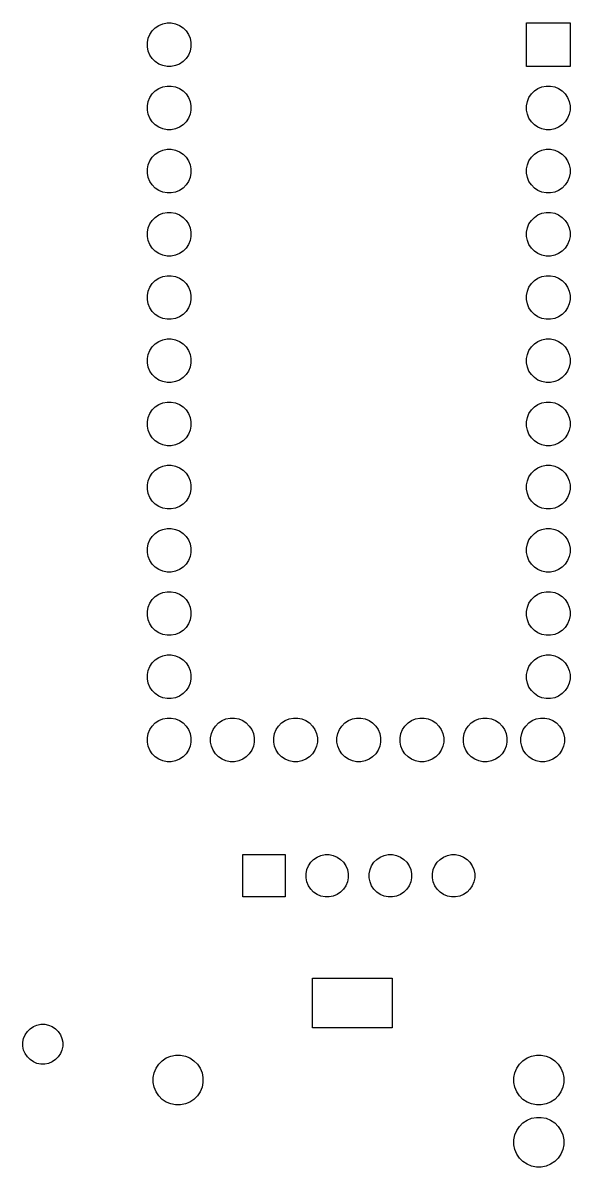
# Model space of a CAD drawing. Extents: x 51 to 351, y -118 to -25.
# Drawn here: x 329.4 to 351.4, y -74.32 to -28.33 of the extents above; entities that cross this region are included whole.
import ezdxf

# ---------------------------------------------------------------- set-up
doc = ezdxf.new("R2010")
doc.units = 0
doc.layers.add('BLACK', color=7, linetype='CONTINUOUS')

msp = doc.modelspace()

# ---------------------------------------------------------------- linework, layer by layer
at = {"layer": 'BLACK', "linetype": 'CONTINUOUS'}
for p, q in [((334.721, -28.5293), (334.865, -28.4334)), ((334.865, -28.4334), (335.024, -28.3674)), ((335.024, -28.3674), (335.194, -28.3337)), ((335.194, -28.3337), (335.366, -28.3337)), ((335.366, -28.3337), (335.536, -28.3674)), ((335.536, -28.3674), (335.695, -28.4334)), ((335.695, -28.4334), (335.839, -28.5293)), ((349.644, -30.0863), (349.644, -28.3337)), ((349.644, -28.3337), (351.396, -28.3337)), ((351.396, -28.3337), (351.396, -30.0863)), ((334.404, -29.1237), (334.437, -28.9544)), ((334.437, -28.9544), (334.503, -28.7949)), ((334.503, -28.7949), (334.599, -28.6514)), ((334.599, -28.6514), (334.721, -28.5293)), ((335.839, -28.5293), (335.961, -28.6514)), ((335.961, -28.6514), (336.057, -28.7949)), ((336.057, -28.7949), (336.123, -28.9544)), ((336.123, -28.9544), (336.156, -29.1237)), ((334.404, -29.2963), (334.404, -29.1237)), ((334.437, -29.4656), (334.404, -29.2963)), ((336.156, -29.2963), (336.123, -29.4656)), ((336.156, -29.1237), (336.156, -29.2963)), ((334.503, -29.6251), (334.437, -29.4656)), ((334.599, -29.7686), (334.503, -29.6251)), ((334.721, -29.8907), (334.599, -29.7686)), ((335.961, -29.7686), (335.839, -29.8907)), ((336.057, -29.6251), (335.961, -29.7686)), ((336.123, -29.4656), (336.057, -29.6251)), ((334.865, -29.9866), (334.721, -29.8907)), ((335.024, -30.0526), (334.865, -29.9866)), ((335.194, -30.0863), (335.024, -30.0526)), ((335.366, -30.0863), (335.194, -30.0863)), ((335.536, -30.0526), (335.366, -30.0863)), ((335.695, -29.9866), (335.536, -30.0526)), ((335.839, -29.8907), (335.695, -29.9866)), ((351.396, -30.0863), (349.644, -30.0863)), ((334.503, -31.3349), (334.599, -31.1914)), ((334.599, -31.1914), (334.721, -31.0693)), ((334.721, -31.0693), (334.865, -30.9734)), ((334.865, -30.9734), (335.024, -30.9074)), ((335.024, -30.9074), (335.194, -30.8737)), ((335.194, -30.8737), (335.366, -30.8737)), ((335.366, -30.8737), (335.536, -30.9074)), ((335.536, -30.9074), (335.695, -30.9734)), ((335.695, -30.9734), (335.839, -31.0693)), ((335.839, -31.0693), (335.961, -31.1914)), ((335.961, -31.1914), (336.057, -31.3349)), ((349.743, -31.3349), (349.839, -31.1914)), ((349.839, -31.1914), (349.961, -31.0693)), ((349.961, -31.0693), (350.105, -30.9734)), ((350.105, -30.9734), (350.264, -30.9074)), ((350.264, -30.9074), (350.434, -30.8737)), ((350.434, -30.8737), (350.606, -30.8737)), ((350.606, -30.8737), (350.776, -30.9074)), ((350.776, -30.9074), (350.935, -30.9734)), ((350.935, -30.9734), (351.079, -31.0693)), ((351.079, -31.0693), (351.201, -31.1914)), ((351.201, -31.1914), (351.297, -31.3349)), ((334.404, -31.6637), (334.437, -31.4944)), ((334.404, -31.8363), (334.404, -31.6637)), ((334.437, -31.4944), (334.503, -31.3349)), ((336.057, -31.3349), (336.123, -31.4944)), ((336.123, -31.4944), (336.156, -31.6637)), ((336.156, -31.6637), (336.156, -31.8363)), ((349.644, -31.6637), (349.677, -31.4944)), ((349.644, -31.8363), (349.644, -31.6637)), ((349.677, -31.4944), (349.743, -31.3349)), ((351.297, -31.3349), (351.363, -31.4944)), ((351.363, -31.4944), (351.396, -31.6637)), ((351.396, -31.6637), (351.396, -31.8363)), ((334.437, -32.0056), (334.404, -31.8363)), ((334.503, -32.1651), (334.437, -32.0056)), ((334.599, -32.3086), (334.503, -32.1651)), ((336.057, -32.1651), (335.961, -32.3086)), ((336.123, -32.0056), (336.057, -32.1651)), ((336.156, -31.8363), (336.123, -32.0056)), ((349.677, -32.0056), (349.644, -31.8363)), ((349.743, -32.1651), (349.677, -32.0056)), ((349.839, -32.3086), (349.743, -32.1651)), ((351.297, -32.1651), (351.201, -32.3086)), ((351.363, -32.0056), (351.297, -32.1651)), ((351.396, -31.8363), (351.363, -32.0056)), ((334.721, -32.4307), (334.599, -32.3086)), ((334.865, -32.5266), (334.721, -32.4307)), ((335.024, -32.5926), (334.865, -32.5266)), ((335.194, -32.6263), (335.024, -32.5926)), ((335.366, -32.6263), (335.194, -32.6263)), ((335.536, -32.5926), (335.366, -32.6263)), ((335.695, -32.5266), (335.536, -32.5926)), ((335.839, -32.4307), (335.695, -32.5266)), ((335.961, -32.3086), (335.839, -32.4307)), ((349.961, -32.4307), (349.839, -32.3086)), ((350.105, -32.5266), (349.961, -32.4307)), ((350.264, -32.5926), (350.105, -32.5266)), ((350.434, -32.6263), (350.264, -32.5926)), ((350.606, -32.6263), (350.434, -32.6263)), ((350.776, -32.5926), (350.606, -32.6263)), ((350.935, -32.5266), (350.776, -32.5926)), ((351.079, -32.4307), (350.935, -32.5266)), ((351.201, -32.3086), (351.079, -32.4307)), ((334.721, -33.6093), (334.865, -33.5134)), ((334.865, -33.5134), (335.024, -33.4474)), ((335.024, -33.4474), (335.194, -33.4137)), ((335.194, -33.4137), (335.366, -33.4137)), ((335.366, -33.4137), (335.536, -33.4474)), ((335.536, -33.4474), (335.695, -33.5134)), ((335.695, -33.5134), (335.839, -33.6093)), ((349.961, -33.6093), (350.105, -33.5134)), ((350.105, -33.5134), (350.264, -33.4474)), ((350.264, -33.4474), (350.434, -33.4137)), ((350.434, -33.4137), (350.606, -33.4137)), ((350.606, -33.4137), (350.776, -33.4474)), ((350.776, -33.4474), (350.935, -33.5134)), ((350.935, -33.5134), (351.079, -33.6093)), ((334.437, -34.0344), (334.503, -33.8749)), ((334.503, -33.8749), (334.599, -33.7314)), ((334.599, -33.7314), (334.721, -33.6093)), ((335.839, -33.6093), (335.961, -33.7314)), ((335.961, -33.7314), (336.057, -33.8749)), ((336.057, -33.8749), (336.123, -34.0344)), ((349.677, -34.0344), (349.743, -33.8749)), ((349.743, -33.8749), (349.839, -33.7314)), ((349.839, -33.7314), (349.961, -33.6093)), ((351.079, -33.6093), (351.201, -33.7314)), ((351.201, -33.7314), (351.297, -33.8749)), ((351.297, -33.8749), (351.363, -34.0344)), ((334.404, -34.2037), (334.437, -34.0344)), ((334.404, -34.3763), (334.404, -34.2037)), ((334.437, -34.5456), (334.404, -34.3763)), ((336.123, -34.0344), (336.156, -34.2037)), ((336.156, -34.3763), (336.123, -34.5456)), ((336.156, -34.2037), (336.156, -34.3763)), ((349.644, -34.2037), (349.677, -34.0344)), ((349.644, -34.3763), (349.644, -34.2037)), ((349.677, -34.5456), (349.644, -34.3763)), ((351.363, -34.0344), (351.396, -34.2037)), ((351.396, -34.3763), (351.363, -34.5456)), ((351.396, -34.2037), (351.396, -34.3763)), ((334.503, -34.7051), (334.437, -34.5456)), ((334.599, -34.8486), (334.503, -34.7051)), ((334.721, -34.9707), (334.599, -34.8486)), ((335.961, -34.8486), (335.839, -34.9707)), ((336.057, -34.7051), (335.961, -34.8486)), ((336.123, -34.5456), (336.057, -34.7051)), ((349.743, -34.7051), (349.677, -34.5456)), ((349.839, -34.8486), (349.743, -34.7051)), ((349.961, -34.9707), (349.839, -34.8486)), ((351.201, -34.8486), (351.079, -34.9707)), ((351.297, -34.7051), (351.201, -34.8486)), ((351.363, -34.5456), (351.297, -34.7051)), ((334.865, -35.0666), (334.721, -34.9707)), ((335.024, -35.1326), (334.865, -35.0666)), ((335.194, -35.1663), (335.024, -35.1326)), ((335.366, -35.1663), (335.194, -35.1663)), ((335.536, -35.1326), (335.366, -35.1663)), ((335.695, -35.0666), (335.536, -35.1326)), ((335.839, -34.9707), (335.695, -35.0666)), ((350.105, -35.0666), (349.961, -34.9707)), ((350.264, -35.1326), (350.105, -35.0666)), ((350.434, -35.1663), (350.264, -35.1326)), ((350.606, -35.1663), (350.434, -35.1663)), ((350.776, -35.1326), (350.606, -35.1663)), ((350.935, -35.0666), (350.776, -35.1326)), ((351.079, -34.9707), (350.935, -35.0666)), ((334.503, -36.4149), (334.599, -36.2714)), ((334.599, -36.2714), (334.721, -36.1493)), ((334.721, -36.1493), (334.865, -36.0534)), ((334.865, -36.0534), (335.024, -35.9874)), ((335.024, -35.9874), (335.194, -35.9537)), ((335.194, -35.9537), (335.366, -35.9537)), ((335.366, -35.9537), (335.536, -35.9874)), ((335.536, -35.9874), (335.695, -36.0534)), ((335.695, -36.0534), (335.839, -36.1493)), ((335.839, -36.1493), (335.961, -36.2714)), ((335.961, -36.2714), (336.057, -36.4149)), ((349.743, -36.4149), (349.839, -36.2714)), ((349.839, -36.2714), (349.961, -36.1493)), ((349.961, -36.1493), (350.105, -36.0534)), ((350.105, -36.0534), (350.264, -35.9874)), ((350.264, -35.9874), (350.434, -35.9537)), ((350.434, -35.9537), (350.606, -35.9537)), ((350.606, -35.9537), (350.776, -35.9874)), ((350.776, -35.9874), (350.935, -36.0534)), ((350.935, -36.0534), (351.079, -36.1493)), ((351.079, -36.1493), (351.201, -36.2714)), ((351.201, -36.2714), (351.297, -36.4149)), ((334.404, -36.7437), (334.437, -36.5744)), ((334.404, -36.9163), (334.404, -36.7437)), ((334.437, -36.5744), (334.503, -36.4149)), ((336.057, -36.4149), (336.123, -36.5744)), ((336.123, -36.5744), (336.156, -36.7437)), ((336.156, -36.7437), (336.156, -36.9163)), ((349.644, -36.7437), (349.677, -36.5744)), ((349.644, -36.9163), (349.644, -36.7437)), ((349.677, -36.5744), (349.743, -36.4149)), ((351.297, -36.4149), (351.363, -36.5744)), ((351.363, -36.5744), (351.396, -36.7437)), ((351.396, -36.7437), (351.396, -36.9163)), ((334.437, -37.0856), (334.404, -36.9163)), ((334.503, -37.2451), (334.437, -37.0856)), ((334.599, -37.3886), (334.503, -37.2451)), ((336.057, -37.2451), (335.961, -37.3886)), ((336.123, -37.0856), (336.057, -37.2451)), ((336.156, -36.9163), (336.123, -37.0856)), ((349.677, -37.0856), (349.644, -36.9163)), ((349.743, -37.2451), (349.677, -37.0856)), ((349.839, -37.3886), (349.743, -37.2451)), ((351.297, -37.2451), (351.201, -37.3886)), ((351.363, -37.0856), (351.297, -37.2451)), ((351.396, -36.9163), (351.363, -37.0856)), ((334.721, -37.5107), (334.599, -37.3886)), ((334.865, -37.6066), (334.721, -37.5107)), ((335.024, -37.6726), (334.865, -37.6066)), ((335.194, -37.7063), (335.024, -37.6726)), ((335.366, -37.7063), (335.194, -37.7063)), ((335.536, -37.6726), (335.366, -37.7063)), ((335.695, -37.6066), (335.536, -37.6726)), ((335.839, -37.5107), (335.695, -37.6066)), ((335.961, -37.3886), (335.839, -37.5107)), ((349.961, -37.5107), (349.839, -37.3886)), ((350.105, -37.6066), (349.961, -37.5107)), ((350.264, -37.6726), (350.105, -37.6066)), ((350.434, -37.7063), (350.264, -37.6726)), ((350.606, -37.7063), (350.434, -37.7063)), ((350.776, -37.6726), (350.606, -37.7063)), ((350.935, -37.6066), (350.776, -37.6726)), ((351.079, -37.5107), (350.935, -37.6066)), ((351.201, -37.3886), (351.079, -37.5107)), ((334.721, -38.6893), (334.865, -38.5934)), ((334.865, -38.5934), (335.024, -38.5274)), ((335.024, -38.5274), (335.194, -38.4937)), ((335.194, -38.4937), (335.366, -38.4937)), ((335.366, -38.4937), (335.536, -38.5274)), ((335.536, -38.5274), (335.695, -38.5934)), ((335.695, -38.5934), (335.839, -38.6893)), ((349.961, -38.6893), (350.105, -38.5934)), ((350.105, -38.5934), (350.264, -38.5274)), ((350.264, -38.5274), (350.434, -38.4937)), ((350.434, -38.4937), (350.606, -38.4937)), ((350.606, -38.4937), (350.776, -38.5274)), ((350.776, -38.5274), (350.935, -38.5934)), ((350.935, -38.5934), (351.079, -38.6893)), ((334.437, -39.1144), (334.503, -38.9549)), ((334.503, -38.9549), (334.599, -38.8114)), ((334.599, -38.8114), (334.721, -38.6893)), ((335.839, -38.6893), (335.961, -38.8114)), ((335.961, -38.8114), (336.057, -38.9549)), ((336.057, -38.9549), (336.123, -39.1144)), ((349.677, -39.1144), (349.743, -38.9549)), ((349.743, -38.9549), (349.839, -38.8114)), ((349.839, -38.8114), (349.961, -38.6893)), ((351.079, -38.6893), (351.201, -38.8114)), ((351.201, -38.8114), (351.297, -38.9549)), ((351.297, -38.9549), (351.363, -39.1144)), ((334.404, -39.2837), (334.437, -39.1144)), ((334.404, -39.4563), (334.404, -39.2837)), ((334.437, -39.6256), (334.404, -39.4563)), ((336.123, -39.1144), (336.156, -39.2837)), ((336.156, -39.4563), (336.123, -39.6256)), ((336.156, -39.2837), (336.156, -39.4563)), ((349.644, -39.2837), (349.677, -39.1144)), ((349.644, -39.4563), (349.644, -39.2837)), ((349.677, -39.6256), (349.644, -39.4563)), ((351.363, -39.1144), (351.396, -39.2837)), ((351.396, -39.4563), (351.363, -39.6256)), ((351.396, -39.2837), (351.396, -39.4563)), ((334.503, -39.7851), (334.437, -39.6256)), ((334.599, -39.9286), (334.503, -39.7851)), ((334.721, -40.0507), (334.599, -39.9286)), ((335.961, -39.9286), (335.839, -40.0507)), ((336.057, -39.7851), (335.961, -39.9286)), ((336.123, -39.6256), (336.057, -39.7851)), ((349.743, -39.7851), (349.677, -39.6256)), ((349.839, -39.9286), (349.743, -39.7851)), ((349.961, -40.0507), (349.839, -39.9286)), ((351.201, -39.9286), (351.079, -40.0507)), ((351.297, -39.7851), (351.201, -39.9286)), ((351.363, -39.6256), (351.297, -39.7851)), ((334.865, -40.1466), (334.721, -40.0507)), ((335.024, -40.2126), (334.865, -40.1466)), ((335.194, -40.2463), (335.024, -40.2126)), ((335.366, -40.2463), (335.194, -40.2463)), ((335.536, -40.2126), (335.366, -40.2463)), ((335.695, -40.1466), (335.536, -40.2126)), ((335.839, -40.0507), (335.695, -40.1466)), ((350.105, -40.1466), (349.961, -40.0507)), ((350.264, -40.2126), (350.105, -40.1466)), ((350.434, -40.2463), (350.264, -40.2126)), ((350.606, -40.2463), (350.434, -40.2463)), ((350.776, -40.2126), (350.606, -40.2463)), ((350.935, -40.1466), (350.776, -40.2126)), ((351.079, -40.0507), (350.935, -40.1466)), ((334.503, -41.4949), (334.599, -41.3514)), ((334.599, -41.3514), (334.721, -41.2293)), ((334.721, -41.2293), (334.865, -41.1334)), ((334.865, -41.1334), (335.024, -41.0674)), ((335.024, -41.0674), (335.194, -41.0337)), ((335.194, -41.0337), (335.366, -41.0337)), ((335.366, -41.0337), (335.536, -41.0674)), ((335.536, -41.0674), (335.695, -41.1334)), ((335.695, -41.1334), (335.839, -41.2293)), ((335.839, -41.2293), (335.961, -41.3514)), ((335.961, -41.3514), (336.057, -41.4949)), ((349.743, -41.4949), (349.839, -41.3514)), ((349.839, -41.3514), (349.961, -41.2293)), ((349.961, -41.2293), (350.105, -41.1334)), ((350.105, -41.1334), (350.264, -41.0674)), ((350.264, -41.0674), (350.434, -41.0337)), ((350.434, -41.0337), (350.606, -41.0337)), ((350.606, -41.0337), (350.776, -41.0674)), ((350.776, -41.0674), (350.935, -41.1334)), ((350.935, -41.1334), (351.079, -41.2293)), ((351.079, -41.2293), (351.201, -41.3514)), ((351.201, -41.3514), (351.297, -41.4949)), ((334.404, -41.8237), (334.437, -41.6544)), ((334.404, -41.9963), (334.404, -41.8237)), ((334.437, -41.6544), (334.503, -41.4949)), ((336.057, -41.4949), (336.123, -41.6544)), ((336.123, -41.6544), (336.156, -41.8237)), ((336.156, -41.8237), (336.156, -41.9963)), ((349.644, -41.8237), (349.677, -41.6544)), ((349.644, -41.9963), (349.644, -41.8237)), ((349.677, -41.6544), (349.743, -41.4949)), ((351.297, -41.4949), (351.363, -41.6544)), ((351.363, -41.6544), (351.396, -41.8237)), ((351.396, -41.8237), (351.396, -41.9963)), ((334.437, -42.1656), (334.404, -41.9963)), ((334.503, -42.3251), (334.437, -42.1656)), ((336.123, -42.1656), (336.057, -42.3251)), ((336.156, -41.9963), (336.123, -42.1656)), ((349.677, -42.1656), (349.644, -41.9963)), ((349.743, -42.3251), (349.677, -42.1656)), ((351.363, -42.1656), (351.297, -42.3251)), ((351.396, -41.9963), (351.363, -42.1656)), ((334.599, -42.4686), (334.503, -42.3251)), ((334.721, -42.5907), (334.599, -42.4686)), ((334.865, -42.6866), (334.721, -42.5907)), ((335.024, -42.7526), (334.865, -42.6866)), ((335.194, -42.7863), (335.024, -42.7526)), ((335.536, -42.7526), (335.366, -42.7863)), ((335.695, -42.6866), (335.536, -42.7526)), ((335.839, -42.5907), (335.695, -42.6866)), ((335.961, -42.4686), (335.839, -42.5907)), ((336.057, -42.3251), (335.961, -42.4686)), ((349.839, -42.4686), (349.743, -42.3251)), ((349.961, -42.5907), (349.839, -42.4686)), ((350.105, -42.6866), (349.961, -42.5907)), ((350.264, -42.7526), (350.105, -42.6866)), ((350.434, -42.7863), (350.264, -42.7526)), ((350.776, -42.7526), (350.606, -42.7863)), ((350.935, -42.6866), (350.776, -42.7526)), ((351.079, -42.5907), (350.935, -42.6866)), ((351.201, -42.4686), (351.079, -42.5907)), ((351.297, -42.3251), (351.201, -42.4686)), ((335.366, -42.7863), (335.194, -42.7863)), ((350.606, -42.7863), (350.434, -42.7863)), ((334.721, -43.7693), (334.865, -43.6734)), ((334.865, -43.6734), (335.024, -43.6074)), ((335.024, -43.6074), (335.194, -43.5737)), ((335.194, -43.5737), (335.366, -43.5737)), ((335.366, -43.5737), (335.536, -43.6074)), ((335.536, -43.6074), (335.695, -43.6734)), ((335.695, -43.6734), (335.839, -43.7693)), ((349.961, -43.7693), (350.105, -43.6734)), ((350.105, -43.6734), (350.264, -43.6074)), ((350.264, -43.6074), (350.434, -43.5737)), ((350.434, -43.5737), (350.606, -43.5737)), ((350.606, -43.5737), (350.776, -43.6074)), ((350.776, -43.6074), (350.935, -43.6734)), ((350.935, -43.6734), (351.079, -43.7693)), ((334.437, -44.1944), (334.503, -44.0349)), ((334.503, -44.0349), (334.599, -43.8914)), ((334.599, -43.8914), (334.721, -43.7693)), ((335.839, -43.7693), (335.961, -43.8914)), ((335.961, -43.8914), (336.057, -44.0349)), ((336.057, -44.0349), (336.123, -44.1944)), ((349.677, -44.1944), (349.743, -44.0349)), ((349.743, -44.0349), (349.839, -43.8914)), ((349.839, -43.8914), (349.961, -43.7693)), ((351.079, -43.7693), (351.201, -43.8914)), ((351.201, -43.8914), (351.297, -44.0349)), ((351.297, -44.0349), (351.363, -44.1944)), ((334.404, -44.3637), (334.437, -44.1944)), ((334.404, -44.5363), (334.404, -44.3637)), ((334.437, -44.7056), (334.404, -44.5363)), ((336.123, -44.1944), (336.156, -44.3637)), ((336.156, -44.5363), (336.123, -44.7056)), ((336.156, -44.3637), (336.156, -44.5363)), ((349.644, -44.3637), (349.677, -44.1944)), ((349.644, -44.5363), (349.644, -44.3637)), ((349.677, -44.7056), (349.644, -44.5363)), ((351.363, -44.1944), (351.396, -44.3637)), ((351.396, -44.5363), (351.363, -44.7056)), ((351.396, -44.3637), (351.396, -44.5363)), ((334.503, -44.8651), (334.437, -44.7056)), ((334.599, -45.0086), (334.503, -44.8651)), ((334.721, -45.1307), (334.599, -45.0086)), ((335.961, -45.0086), (335.839, -45.1307)), ((336.057, -44.8651), (335.961, -45.0086)), ((336.123, -44.7056), (336.057, -44.8651)), ((349.743, -44.8651), (349.677, -44.7056)), ((349.839, -45.0086), (349.743, -44.8651)), ((349.961, -45.1307), (349.839, -45.0086)), ((351.201, -45.0086), (351.079, -45.1307)), ((351.297, -44.8651), (351.201, -45.0086)), ((351.363, -44.7056), (351.297, -44.8651)), ((334.865, -45.2266), (334.721, -45.1307)), ((335.024, -45.2926), (334.865, -45.2266)), ((335.194, -45.3263), (335.024, -45.2926)), ((335.366, -45.3263), (335.194, -45.3263)), ((335.536, -45.2926), (335.366, -45.3263)), ((335.695, -45.2266), (335.536, -45.2926)), ((335.839, -45.1307), (335.695, -45.2266)), ((350.105, -45.2266), (349.961, -45.1307)), ((350.264, -45.2926), (350.105, -45.2266)), ((350.434, -45.3263), (350.264, -45.2926)), ((350.606, -45.3263), (350.434, -45.3263)), ((350.776, -45.2926), (350.606, -45.3263)), ((350.935, -45.2266), (350.776, -45.2926)), ((351.079, -45.1307), (350.935, -45.2266)), ((334.503, -46.5749), (334.599, -46.4314)), ((334.599, -46.4314), (334.721, -46.3093)), ((334.721, -46.3093), (334.865, -46.2134)), ((334.865, -46.2134), (335.024, -46.1474)), ((335.024, -46.1474), (335.194, -46.1137)), ((335.194, -46.1137), (335.366, -46.1137)), ((335.366, -46.1137), (335.536, -46.1474)), ((335.536, -46.1474), (335.695, -46.2134)), ((335.695, -46.2134), (335.839, -46.3093)), ((335.839, -46.3093), (335.961, -46.4314)), ((335.961, -46.4314), (336.057, -46.5749)), ((349.743, -46.5749), (349.839, -46.4314)), ((349.839, -46.4314), (349.961, -46.3093)), ((349.961, -46.3093), (350.105, -46.2134)), ((350.105, -46.2134), (350.264, -46.1474)), ((350.264, -46.1474), (350.434, -46.1137)), ((350.434, -46.1137), (350.606, -46.1137)), ((350.606, -46.1137), (350.776, -46.1474)), ((350.776, -46.1474), (350.935, -46.2134)), ((350.935, -46.2134), (351.079, -46.3093)), ((351.079, -46.3093), (351.201, -46.4314)), ((351.201, -46.4314), (351.297, -46.5749)), ((334.404, -46.9037), (334.437, -46.7344)), ((334.404, -47.0763), (334.404, -46.9037)), ((334.437, -46.7344), (334.503, -46.5749)), ((336.057, -46.5749), (336.123, -46.7344)), ((336.123, -46.7344), (336.156, -46.9037)), ((336.156, -46.9037), (336.156, -47.0763)), ((349.644, -46.9037), (349.677, -46.7344)), ((349.644, -47.0763), (349.644, -46.9037)), ((349.677, -46.7344), (349.743, -46.5749)), ((351.297, -46.5749), (351.363, -46.7344)), ((351.363, -46.7344), (351.396, -46.9037)), ((351.396, -46.9037), (351.396, -47.0763)), ((334.437, -47.2456), (334.404, -47.0763)), ((334.503, -47.4051), (334.437, -47.2456)), ((336.123, -47.2456), (336.057, -47.4051)), ((336.156, -47.0763), (336.123, -47.2456)), ((349.677, -47.2456), (349.644, -47.0763)), ((349.743, -47.4051), (349.677, -47.2456)), ((351.363, -47.2456), (351.297, -47.4051)), ((351.396, -47.0763), (351.363, -47.2456)), ((334.599, -47.5486), (334.503, -47.4051)), ((334.721, -47.6707), (334.599, -47.5486)), ((334.865, -47.7666), (334.721, -47.6707)), ((335.024, -47.8326), (334.865, -47.7666)), ((335.695, -47.7666), (335.536, -47.8326)), ((335.839, -47.6707), (335.695, -47.7666)), ((335.961, -47.5486), (335.839, -47.6707)), ((336.057, -47.4051), (335.961, -47.5486)), ((349.839, -47.5486), (349.743, -47.4051)), ((349.961, -47.6707), (349.839, -47.5486)), ((350.105, -47.7666), (349.961, -47.6707)), ((350.264, -47.8326), (350.105, -47.7666)), ((350.935, -47.7666), (350.776, -47.8326)), ((351.079, -47.6707), (350.935, -47.7666)), ((351.201, -47.5486), (351.079, -47.6707)), ((351.297, -47.4051), (351.201, -47.5486)), ((335.194, -47.8663), (335.024, -47.8326)), ((335.366, -47.8663), (335.194, -47.8663)), ((335.536, -47.8326), (335.366, -47.8663)), ((350.434, -47.8663), (350.264, -47.8326)), ((350.606, -47.8663), (350.434, -47.8663)), ((350.776, -47.8326), (350.606, -47.8663)), ((334.865, -48.7534), (335.024, -48.6874)), ((335.024, -48.6874), (335.194, -48.6537)), ((335.194, -48.6537), (335.366, -48.6537)), ((335.366, -48.6537), (335.536, -48.6874)), ((335.536, -48.6874), (335.695, -48.7534)), ((350.105, -48.7534), (350.264, -48.6874)), ((350.264, -48.6874), (350.434, -48.6537)), ((350.434, -48.6537), (350.606, -48.6537)), ((350.606, -48.6537), (350.776, -48.6874)), ((350.776, -48.6874), (350.935, -48.7534)), ((334.437, -49.2744), (334.503, -49.1149)), ((334.503, -49.1149), (334.599, -48.9714)), ((334.599, -48.9714), (334.721, -48.8493)), ((334.721, -48.8493), (334.865, -48.7534)), ((335.695, -48.7534), (335.839, -48.8493)), ((335.839, -48.8493), (335.961, -48.9714)), ((335.961, -48.9714), (336.057, -49.1149)), ((336.057, -49.1149), (336.123, -49.2744)), ((349.677, -49.2744), (349.743, -49.1149)), ((349.743, -49.1149), (349.839, -48.9714)), ((349.839, -48.9714), (349.961, -48.8493)), ((349.961, -48.8493), (350.105, -48.7534)), ((350.935, -48.7534), (351.079, -48.8493)), ((351.079, -48.8493), (351.201, -48.9714)), ((351.201, -48.9714), (351.297, -49.1149)), ((351.297, -49.1149), (351.363, -49.2744)), ((334.404, -49.4437), (334.437, -49.2744)), ((334.404, -49.6163), (334.404, -49.4437)), ((334.437, -49.7856), (334.404, -49.6163)), ((336.123, -49.2744), (336.156, -49.4437)), ((336.156, -49.6163), (336.123, -49.7856)), ((336.156, -49.4437), (336.156, -49.6163)), ((349.644, -49.4437), (349.677, -49.2744)), ((349.644, -49.6163), (349.644, -49.4437)), ((349.677, -49.7856), (349.644, -49.6163)), ((351.363, -49.2744), (351.396, -49.4437)), ((351.396, -49.6163), (351.363, -49.7856)), ((351.396, -49.4437), (351.396, -49.6163)), ((334.503, -49.9451), (334.437, -49.7856)), ((334.599, -50.0886), (334.503, -49.9451)), ((334.721, -50.2107), (334.599, -50.0886)), ((335.961, -50.0886), (335.839, -50.2107)), ((336.057, -49.9451), (335.961, -50.0886)), ((336.123, -49.7856), (336.057, -49.9451)), ((349.743, -49.9451), (349.677, -49.7856)), ((349.839, -50.0886), (349.743, -49.9451)), ((349.961, -50.2107), (349.839, -50.0886)), ((351.201, -50.0886), (351.079, -50.2107)), ((351.297, -49.9451), (351.201, -50.0886)), ((351.363, -49.7856), (351.297, -49.9451)), ((334.865, -50.3066), (334.721, -50.2107)), ((335.024, -50.3726), (334.865, -50.3066)), ((335.194, -50.4063), (335.024, -50.3726)), ((335.366, -50.4063), (335.194, -50.4063)), ((335.536, -50.3726), (335.366, -50.4063)), ((335.695, -50.3066), (335.536, -50.3726)), ((335.839, -50.2107), (335.695, -50.3066)), ((350.105, -50.3066), (349.961, -50.2107)), ((350.264, -50.3726), (350.105, -50.3066)), ((350.434, -50.4063), (350.264, -50.3726)), ((350.606, -50.4063), (350.434, -50.4063)), ((350.776, -50.3726), (350.606, -50.4063)), ((350.935, -50.3066), (350.776, -50.3726)), ((351.079, -50.2107), (350.935, -50.3066)), ((334.599, -51.5114), (334.721, -51.3893)), ((334.721, -51.3893), (334.865, -51.2934)), ((334.865, -51.2934), (335.024, -51.2274)), ((335.024, -51.2274), (335.194, -51.1937)), ((335.194, -51.1937), (335.366, -51.1937)), ((335.366, -51.1937), (335.536, -51.2274)), ((335.536, -51.2274), (335.695, -51.2934)), ((335.695, -51.2934), (335.839, -51.3893)), ((335.839, -51.3893), (335.961, -51.5114)), ((349.839, -51.5114), (349.961, -51.3893)), ((349.961, -51.3893), (350.105, -51.2934)), ((350.105, -51.2934), (350.264, -51.2274)), ((350.264, -51.2274), (350.434, -51.1937)), ((350.434, -51.1937), (350.606, -51.1937)), ((350.606, -51.1937), (350.776, -51.2274)), ((350.776, -51.2274), (350.935, -51.2934)), ((350.935, -51.2934), (351.079, -51.3893)), ((351.079, -51.3893), (351.201, -51.5114)), ((334.404, -51.9837), (334.437, -51.8144)), ((334.437, -51.8144), (334.503, -51.6549)), ((334.503, -51.6549), (334.599, -51.5114)), ((335.961, -51.5114), (336.057, -51.6549)), ((336.057, -51.6549), (336.123, -51.8144)), ((336.123, -51.8144), (336.156, -51.9837)), ((349.644, -51.9837), (349.677, -51.8144)), ((349.677, -51.8144), (349.743, -51.6549)), ((349.743, -51.6549), (349.839, -51.5114)), ((351.201, -51.5114), (351.297, -51.6549)), ((351.297, -51.6549), (351.363, -51.8144)), ((351.363, -51.8144), (351.396, -51.9837)), ((334.404, -52.1563), (334.404, -51.9837)), ((334.437, -52.3256), (334.404, -52.1563)), ((334.503, -52.4851), (334.437, -52.3256)), ((336.123, -52.3256), (336.057, -52.4851)), ((336.156, -52.1563), (336.123, -52.3256)), ((336.156, -51.9837), (336.156, -52.1563)), ((349.644, -52.1563), (349.644, -51.9837)), ((349.677, -52.3256), (349.644, -52.1563)), ((349.743, -52.4851), (349.677, -52.3256)), ((351.363, -52.3256), (351.297, -52.4851)), ((351.396, -52.1563), (351.363, -52.3256)), ((351.396, -51.9837), (351.396, -52.1563)), ((334.599, -52.6286), (334.503, -52.4851)), ((334.721, -52.7507), (334.599, -52.6286)), ((334.865, -52.8466), (334.721, -52.7507)), ((335.024, -52.9126), (334.865, -52.8466)), ((335.695, -52.8466), (335.536, -52.9126)), ((335.839, -52.7507), (335.695, -52.8466)), ((335.961, -52.6286), (335.839, -52.7507)), ((336.057, -52.4851), (335.961, -52.6286)), ((349.839, -52.6286), (349.743, -52.4851)), ((349.961, -52.7507), (349.839, -52.6286)), ((350.105, -52.8466), (349.961, -52.7507)), ((350.264, -52.9126), (350.105, -52.8466)), ((350.935, -52.8466), (350.776, -52.9126)), ((351.079, -52.7507), (350.935, -52.8466)), ((351.201, -52.6286), (351.079, -52.7507)), ((351.297, -52.4851), (351.201, -52.6286)), ((335.194, -52.9463), (335.024, -52.9126)), ((335.366, -52.9463), (335.194, -52.9463)), ((335.536, -52.9126), (335.366, -52.9463)), ((350.434, -52.9463), (350.264, -52.9126)), ((350.606, -52.9463), (350.434, -52.9463)), ((350.776, -52.9126), (350.606, -52.9463)), ((334.865, -53.8334), (335.024, -53.7674)), ((335.024, -53.7674), (335.194, -53.7337)), ((335.194, -53.7337), (335.366, -53.7337)), ((335.366, -53.7337), (335.536, -53.7674)), ((335.536, -53.7674), (335.695, -53.8334)), ((350.105, -53.8334), (350.264, -53.7674)), ((350.264, -53.7674), (350.434, -53.7337)), ((350.434, -53.7337), (350.606, -53.7337)), ((350.606, -53.7337), (350.776, -53.7674)), ((350.776, -53.7674), (350.935, -53.8334)), ((334.437, -54.3544), (334.503, -54.1949)), ((334.503, -54.1949), (334.599, -54.0514)), ((334.599, -54.0514), (334.721, -53.9293)), ((334.721, -53.9293), (334.865, -53.8334)), ((335.695, -53.8334), (335.839, -53.9293)), ((335.839, -53.9293), (335.961, -54.0514)), ((335.961, -54.0514), (336.057, -54.1949)), ((336.057, -54.1949), (336.123, -54.3544)), ((349.677, -54.3544), (349.743, -54.1949)), ((349.743, -54.1949), (349.839, -54.0514)), ((349.839, -54.0514), (349.961, -53.9293)), ((349.961, -53.9293), (350.105, -53.8334)), ((350.935, -53.8334), (351.079, -53.9293)), ((351.079, -53.9293), (351.201, -54.0514)), ((351.201, -54.0514), (351.297, -54.1949)), ((351.297, -54.1949), (351.363, -54.3544)), ((334.404, -54.5237), (334.437, -54.3544)), ((334.404, -54.6963), (334.404, -54.5237)), ((334.437, -54.8656), (334.404, -54.6963)), ((336.123, -54.3544), (336.156, -54.5237)), ((336.156, -54.6963), (336.123, -54.8656)), ((336.156, -54.5237), (336.156, -54.6963)), ((349.644, -54.5237), (349.677, -54.3544)), ((349.644, -54.6963), (349.644, -54.5237)), ((349.677, -54.8656), (349.644, -54.6963)), ((351.363, -54.3544), (351.396, -54.5237)), ((351.396, -54.6963), (351.363, -54.8656)), ((351.396, -54.5237), (351.396, -54.6963)), ((334.503, -55.0251), (334.437, -54.8656)), ((334.599, -55.1686), (334.503, -55.0251)), ((334.721, -55.2907), (334.599, -55.1686)), ((335.961, -55.1686), (335.839, -55.2907)), ((336.057, -55.0251), (335.961, -55.1686)), ((336.123, -54.8656), (336.057, -55.0251)), ((349.743, -55.0251), (349.677, -54.8656)), ((349.839, -55.1686), (349.743, -55.0251)), ((349.961, -55.2907), (349.839, -55.1686)), ((351.201, -55.1686), (351.079, -55.2907)), ((351.297, -55.0251), (351.201, -55.1686)), ((351.363, -54.8656), (351.297, -55.0251)), ((334.865, -55.3866), (334.721, -55.2907)), ((335.024, -55.4526), (334.865, -55.3866)), ((335.194, -55.4863), (335.024, -55.4526)), ((335.366, -55.4863), (335.194, -55.4863)), ((335.536, -55.4526), (335.366, -55.4863)), ((335.695, -55.3866), (335.536, -55.4526)), ((335.839, -55.2907), (335.695, -55.3866)), ((350.105, -55.3866), (349.961, -55.2907)), ((350.264, -55.4526), (350.105, -55.3866)), ((350.434, -55.4863), (350.264, -55.4526)), ((350.606, -55.4863), (350.434, -55.4863)), ((350.776, -55.4526), (350.606, -55.4863)), ((350.935, -55.3866), (350.776, -55.4526)), ((351.079, -55.2907), (350.935, -55.3866)), ((334.599, -56.5914), (334.721, -56.4693)), ((334.721, -56.4693), (334.865, -56.3734)), ((334.865, -56.3734), (335.024, -56.3074)), ((335.024, -56.3074), (335.194, -56.2737)), ((335.194, -56.2737), (335.366, -56.2737)), ((335.366, -56.2737), (335.536, -56.3074)), ((335.536, -56.3074), (335.695, -56.3734)), ((335.695, -56.3734), (335.839, -56.4693)), ((335.839, -56.4693), (335.961, -56.5914)), ((337.139, -56.5914), (337.261, -56.4693)), ((337.261, -56.4693), (337.405, -56.3734)), ((337.405, -56.3734), (337.564, -56.3074)), ((337.564, -56.3074), (337.734, -56.2737)), ((337.734, -56.2737), (337.906, -56.2737)), ((337.906, -56.2737), (338.076, -56.3074)), ((338.076, -56.3074), (338.235, -56.3734)), ((338.235, -56.3734), (338.379, -56.4693)), ((338.379, -56.4693), (338.501, -56.5914)), ((339.679, -56.5914), (339.801, -56.4693)), ((339.801, -56.4693), (339.945, -56.3734)), ((339.945, -56.3734), (340.104, -56.3074)), ((340.104, -56.3074), (340.274, -56.2737)), ((340.274, -56.2737), (340.446, -56.2737)), ((340.446, -56.2737), (340.616, -56.3074)), ((340.616, -56.3074), (340.775, -56.3734)), ((340.775, -56.3734), (340.919, -56.4693)), ((340.919, -56.4693), (341.041, -56.5914)), ((342.219, -56.5914), (342.341, -56.4693)), ((342.341, -56.4693), (342.485, -56.3734)), ((342.485, -56.3734), (342.644, -56.3074)), ((342.644, -56.3074), (342.814, -56.2737)), ((342.814, -56.2737), (342.986, -56.2737)), ((342.986, -56.2737), (343.156, -56.3074)), ((343.156, -56.3074), (343.315, -56.3734)), ((343.315, -56.3734), (343.459, -56.4693)), ((343.459, -56.4693), (343.581, -56.5914)), ((344.759, -56.5914), (344.881, -56.4693)), ((344.881, -56.4693), (345.025, -56.3734)), ((345.025, -56.3734), (345.184, -56.3074)), ((345.184, -56.3074), (345.354, -56.2737)), ((345.354, -56.2737), (345.526, -56.2737)), ((345.526, -56.2737), (345.696, -56.3074)), ((345.696, -56.3074), (345.855, -56.3734)), ((345.855, -56.3734), (345.999, -56.4693)), ((345.999, -56.4693), (346.121, -56.5914)), ((347.299, -56.5914), (347.421, -56.4693)), ((347.421, -56.4693), (347.565, -56.3734)), ((347.565, -56.3734), (347.724, -56.3074)), ((347.724, -56.3074), (347.894, -56.2737)), ((347.894, -56.2737), (348.066, -56.2737)), ((348.066, -56.2737), (348.236, -56.3074)), ((348.236, -56.3074), (348.395, -56.3734)), ((348.395, -56.3734), (348.539, -56.4693)), ((348.539, -56.4693), (348.661, -56.5914)), ((349.611, -56.5914), (349.733, -56.4693)), ((349.733, -56.4693), (349.876, -56.3734)), ((349.876, -56.3734), (350.036, -56.3074)), ((350.036, -56.3074), (350.205, -56.2737)), ((350.205, -56.2737), (350.378, -56.2737)), ((350.378, -56.2737), (350.547, -56.3074)), ((350.547, -56.3074), (350.706, -56.3734)), ((350.706, -56.3734), (350.85, -56.4693)), ((350.85, -56.4693), (350.972, -56.5914)), ((334.404, -57.0637), (334.437, -56.8944)), ((334.437, -56.8944), (334.503, -56.7349)), ((334.503, -56.7349), (334.599, -56.5914)), ((335.961, -56.5914), (336.057, -56.7349)), ((336.057, -56.7349), (336.123, -56.8944)), ((336.123, -56.8944), (336.156, -57.0637)), ((336.944, -57.0637), (336.977, -56.8944)), ((336.977, -56.8944), (337.043, -56.7349)), ((337.043, -56.7349), (337.139, -56.5914)), ((338.501, -56.5914), (338.597, -56.7349)), ((338.597, -56.7349), (338.663, -56.8944)), ((338.663, -56.8944), (338.696, -57.0637)), ((339.484, -57.0637), (339.517, -56.8944)), ((339.517, -56.8944), (339.583, -56.7349)), ((339.583, -56.7349), (339.679, -56.5914)), ((341.041, -56.5914), (341.137, -56.7349)), ((341.137, -56.7349), (341.203, -56.8944)), ((341.203, -56.8944), (341.236, -57.0637)), ((342.024, -57.0637), (342.057, -56.8944)), ((342.057, -56.8944), (342.123, -56.7349)), ((342.123, -56.7349), (342.219, -56.5914)), ((343.581, -56.5914), (343.677, -56.7349)), ((343.677, -56.7349), (343.743, -56.8944)), ((343.743, -56.8944), (343.776, -57.0637)), ((344.564, -57.0637), (344.597, -56.8944)), ((344.597, -56.8944), (344.663, -56.7349)), ((344.663, -56.7349), (344.759, -56.5914)), ((346.121, -56.5914), (346.217, -56.7349)), ((346.217, -56.7349), (346.283, -56.8944)), ((346.283, -56.8944), (346.316, -57.0637)), ((347.104, -57.0637), (347.137, -56.8944)), ((347.137, -56.8944), (347.203, -56.7349)), ((347.203, -56.7349), (347.299, -56.5914)), ((348.661, -56.5914), (348.757, -56.7349)), ((348.757, -56.7349), (348.823, -56.8944)), ((348.823, -56.8944), (348.856, -57.0637)), ((349.415, -57.0637), (349.449, -56.8944)), ((349.449, -56.8944), (349.515, -56.7349)), ((349.515, -56.7349), (349.611, -56.5914)), ((350.972, -56.5914), (351.068, -56.7349)), ((351.068, -56.7349), (351.134, -56.8944)), ((351.134, -56.8944), (351.168, -57.0637)), ((334.404, -57.2363), (334.404, -57.0637)), ((334.437, -57.4056), (334.404, -57.2363)), ((334.503, -57.5651), (334.437, -57.4056)), ((336.123, -57.4056), (336.057, -57.5651)), ((336.156, -57.2363), (336.123, -57.4056)), ((336.156, -57.0637), (336.156, -57.2363)), ((336.944, -57.2363), (336.944, -57.0637)), ((336.977, -57.4056), (336.944, -57.2363)), ((337.043, -57.5651), (336.977, -57.4056)), ((338.663, -57.4056), (338.597, -57.5651)), ((338.696, -57.2363), (338.663, -57.4056)), ((338.696, -57.0637), (338.696, -57.2363)), ((339.484, -57.2363), (339.484, -57.0637)), ((339.517, -57.4056), (339.484, -57.2363)), ((339.583, -57.5651), (339.517, -57.4056)), ((341.203, -57.4056), (341.137, -57.5651)), ((341.236, -57.2363), (341.203, -57.4056)), ((341.236, -57.0637), (341.236, -57.2363)), ((342.024, -57.2363), (342.024, -57.0637)), ((342.057, -57.4056), (342.024, -57.2363)), ((342.123, -57.5651), (342.057, -57.4056)), ((343.743, -57.4056), (343.677, -57.5651)), ((343.776, -57.2363), (343.743, -57.4056)), ((343.776, -57.0637), (343.776, -57.2363)), ((344.564, -57.2363), (344.564, -57.0637)), ((344.597, -57.4056), (344.564, -57.2363)), ((344.663, -57.5651), (344.597, -57.4056)), ((346.283, -57.4056), (346.217, -57.5651)), ((346.316, -57.2363), (346.283, -57.4056)), ((346.316, -57.0637), (346.316, -57.2363)), ((347.104, -57.2363), (347.104, -57.0637)), ((347.137, -57.4056), (347.104, -57.2363)), ((347.203, -57.5651), (347.137, -57.4056)), ((348.823, -57.4056), (348.757, -57.5651)), ((348.856, -57.2363), (348.823, -57.4056)), ((348.856, -57.0637), (348.856, -57.2363)), ((349.415, -57.2363), (349.415, -57.0637)), ((349.449, -57.4056), (349.415, -57.2363)), ((349.515, -57.5651), (349.449, -57.4056)), ((351.134, -57.4056), (351.068, -57.5651)), ((351.168, -57.2363), (351.134, -57.4056)), ((351.168, -57.0637), (351.168, -57.2363)), ((334.599, -57.7086), (334.503, -57.5651)), ((334.721, -57.8307), (334.599, -57.7086)), ((334.865, -57.9266), (334.721, -57.8307)), ((335.024, -57.9926), (334.865, -57.9266)), ((335.695, -57.9266), (335.536, -57.9926)), ((335.839, -57.8307), (335.695, -57.9266)), ((335.961, -57.7086), (335.839, -57.8307)), ((336.057, -57.5651), (335.961, -57.7086)), ((337.139, -57.7086), (337.043, -57.5651)), ((337.261, -57.8307), (337.139, -57.7086)), ((337.405, -57.9266), (337.261, -57.8307)), ((337.564, -57.9926), (337.405, -57.9266)), ((338.235, -57.9266), (338.076, -57.9926)), ((338.379, -57.8307), (338.235, -57.9266)), ((338.501, -57.7086), (338.379, -57.8307)), ((338.597, -57.5651), (338.501, -57.7086)), ((339.679, -57.7086), (339.583, -57.5651)), ((339.801, -57.8307), (339.679, -57.7086)), ((339.945, -57.9266), (339.801, -57.8307)), ((340.104, -57.9926), (339.945, -57.9266)), ((340.775, -57.9266), (340.616, -57.9926)), ((340.919, -57.8307), (340.775, -57.9266)), ((341.041, -57.7086), (340.919, -57.8307)), ((341.137, -57.5651), (341.041, -57.7086)), ((342.219, -57.7086), (342.123, -57.5651)), ((342.341, -57.8307), (342.219, -57.7086)), ((342.485, -57.9266), (342.341, -57.8307)), ((342.644, -57.9926), (342.485, -57.9266)), ((343.315, -57.9266), (343.156, -57.9926)), ((343.459, -57.8307), (343.315, -57.9266)), ((343.581, -57.7086), (343.459, -57.8307)), ((343.677, -57.5651), (343.581, -57.7086)), ((344.759, -57.7086), (344.663, -57.5651)), ((344.881, -57.8307), (344.759, -57.7086)), ((345.025, -57.9266), (344.881, -57.8307)), ((345.184, -57.9926), (345.025, -57.9266)), ((345.855, -57.9266), (345.696, -57.9926)), ((345.999, -57.8307), (345.855, -57.9266)), ((346.121, -57.7086), (345.999, -57.8307)), ((346.217, -57.5651), (346.121, -57.7086)), ((347.299, -57.7086), (347.203, -57.5651)), ((347.421, -57.8307), (347.299, -57.7086)), ((347.565, -57.9266), (347.421, -57.8307)), ((347.724, -57.9926), (347.565, -57.9266)), ((348.395, -57.9266), (348.236, -57.9926)), ((348.539, -57.8307), (348.395, -57.9266)), ((348.661, -57.7086), (348.539, -57.8307)), ((348.757, -57.5651), (348.661, -57.7086)), ((349.611, -57.7086), (349.515, -57.5651)), ((349.733, -57.8307), (349.611, -57.7086)), ((349.876, -57.9266), (349.733, -57.8307)), ((350.036, -57.9926), (349.876, -57.9266)), ((350.706, -57.9266), (350.547, -57.9926)), ((350.85, -57.8307), (350.706, -57.9266)), ((350.972, -57.7086), (350.85, -57.8307)), ((351.068, -57.5651), (350.972, -57.7086)), ((335.194, -58.0263), (335.024, -57.9926)), ((335.366, -58.0263), (335.194, -58.0263)), ((335.536, -57.9926), (335.366, -58.0263)), ((337.734, -58.0263), (337.564, -57.9926)), ((337.906, -58.0263), (337.734, -58.0263)), ((338.076, -57.9926), (337.906, -58.0263)), ((340.274, -58.0263), (340.104, -57.9926)), ((340.446, -58.0263), (340.274, -58.0263)), ((340.616, -57.9926), (340.446, -58.0263)), ((342.814, -58.0263), (342.644, -57.9926)), ((342.986, -58.0263), (342.814, -58.0263)), ((343.156, -57.9926), (342.986, -58.0263)), ((345.354, -58.0263), (345.184, -57.9926)), ((345.526, -58.0263), (345.354, -58.0263)), ((345.696, -57.9926), (345.526, -58.0263)), ((347.894, -58.0263), (347.724, -57.9926)), ((348.066, -58.0263), (347.894, -58.0263)), ((348.236, -57.9926), (348.066, -58.0263)), ((350.205, -58.0263), (350.036, -57.9926)), ((350.378, -58.0263), (350.205, -58.0263)), ((350.547, -57.9926), (350.378, -58.0263)), ((338.24, -63.461), (338.24, -61.761)), ((338.24, -61.761), (339.94, -61.761)), ((339.94, -61.761), (339.94, -63.461)), ((340.877, -62.2084), (340.97, -62.0692)), ((340.97, -62.0692), (341.088, -61.9508)), ((341.088, -61.9508), (341.227, -61.8577)), ((341.227, -61.8577), (341.382, -61.7937)), ((341.382, -61.7937), (341.546, -61.761)), ((341.546, -61.761), (341.714, -61.761)), ((341.714, -61.761), (341.878, -61.7937)), ((341.878, -61.7937), (342.033, -61.8577)), ((342.033, -61.8577), (342.172, -61.9508)), ((342.172, -61.9508), (342.29, -62.0692)), ((342.29, -62.0692), (342.383, -62.2084)), ((343.417, -62.2084), (343.51, -62.0692)), ((343.51, -62.0692), (343.628, -61.9508)), ((343.628, -61.9508), (343.767, -61.8577)), ((343.767, -61.8577), (343.922, -61.7937)), ((343.922, -61.7937), (344.086, -61.761)), ((344.086, -61.761), (344.254, -61.761)), ((344.254, -61.761), (344.418, -61.7937)), ((344.418, -61.7937), (344.573, -61.8577)), ((344.573, -61.8577), (344.712, -61.9508)), ((344.712, -61.9508), (344.83, -62.0692)), ((344.83, -62.0692), (344.923, -62.2084)), ((345.957, -62.2084), (346.05, -62.0692)), ((346.05, -62.0692), (346.168, -61.9508)), ((346.168, -61.9508), (346.307, -61.8577)), ((346.307, -61.8577), (346.462, -61.7937)), ((346.462, -61.7937), (346.626, -61.761)), ((346.626, -61.761), (346.794, -61.761)), ((346.794, -61.761), (346.958, -61.7937)), ((346.958, -61.7937), (347.113, -61.8577)), ((347.113, -61.8577), (347.252, -61.9508)), ((347.252, -61.9508), (347.37, -62.0692)), ((347.37, -62.0692), (347.463, -62.2084)), ((340.78, -62.5273), (340.813, -62.3631)), ((340.78, -62.6947), (340.78, -62.5273)), ((340.813, -62.3631), (340.877, -62.2084)), ((342.383, -62.2084), (342.447, -62.3631)), ((342.447, -62.3631), (342.48, -62.5273)), ((342.48, -62.5273), (342.48, -62.6947)), ((343.32, -62.5273), (343.353, -62.3631)), ((343.32, -62.6947), (343.32, -62.5273)), ((343.353, -62.3631), (343.417, -62.2084)), ((344.923, -62.2084), (344.987, -62.3631)), ((344.987, -62.3631), (345.02, -62.5273)), ((345.02, -62.5273), (345.02, -62.6947)), ((345.86, -62.5273), (345.893, -62.3631)), ((345.86, -62.6947), (345.86, -62.5273)), ((345.893, -62.3631), (345.957, -62.2084)), ((347.463, -62.2084), (347.527, -62.3631)), ((347.527, -62.3631), (347.56, -62.5273)), ((347.56, -62.5273), (347.56, -62.6947)), ((340.813, -62.8589), (340.78, -62.6947)), ((340.877, -63.0136), (340.813, -62.8589)), ((342.447, -62.8589), (342.383, -63.0136)), ((342.48, -62.6947), (342.447, -62.8589)), ((343.353, -62.8589), (343.32, -62.6947)), ((343.417, -63.0136), (343.353, -62.8589)), ((344.987, -62.8589), (344.923, -63.0136)), ((345.02, -62.6947), (344.987, -62.8589)), ((345.893, -62.8589), (345.86, -62.6947)), ((345.957, -63.0136), (345.893, -62.8589)), ((347.527, -62.8589), (347.463, -63.0136)), ((347.56, -62.6947), (347.527, -62.8589)), ((340.97, -63.1528), (340.877, -63.0136)), ((341.088, -63.2712), (340.97, -63.1528)), ((341.227, -63.3643), (341.088, -63.2712)), ((341.382, -63.4283), (341.227, -63.3643)), ((341.546, -63.461), (341.382, -63.4283)), ((341.878, -63.4283), (341.714, -63.461)), ((342.033, -63.3643), (341.878, -63.4283)), ((342.172, -63.2712), (342.033, -63.3643)), ((342.29, -63.1528), (342.172, -63.2712)), ((342.383, -63.0136), (342.29, -63.1528)), ((343.51, -63.1528), (343.417, -63.0136)), ((343.628, -63.2712), (343.51, -63.1528)), ((343.767, -63.3643), (343.628, -63.2712)), ((343.922, -63.4283), (343.767, -63.3643)), ((344.086, -63.461), (343.922, -63.4283)), ((344.418, -63.4283), (344.254, -63.461)), ((344.573, -63.3643), (344.418, -63.4283)), ((344.712, -63.2712), (344.573, -63.3643)), ((344.83, -63.1528), (344.712, -63.2712)), ((344.923, -63.0136), (344.83, -63.1528)), ((346.05, -63.1528), (345.957, -63.0136)), ((346.168, -63.2712), (346.05, -63.1528)), ((346.307, -63.3643), (346.168, -63.2712)), ((346.462, -63.4283), (346.307, -63.3643)), ((346.626, -63.461), (346.462, -63.4283)), ((346.958, -63.4283), (346.794, -63.461)), ((347.113, -63.3643), (346.958, -63.4283)), ((347.252, -63.2712), (347.113, -63.3643)), ((347.37, -63.1528), (347.252, -63.2712)), ((347.463, -63.0136), (347.37, -63.1528)), ((339.94, -63.461), (338.24, -63.461)), ((341.714, -63.461), (341.546, -63.461)), ((344.254, -63.461), (344.086, -63.461)), ((346.794, -63.461), (346.626, -63.461)), ((341.039, -68.719), (341.039, -66.719)), ((341.039, -66.719), (344.239, -66.719)), ((344.239, -66.719), (344.239, -68.719)), ((329.491, -69.0001), (329.579, -68.869)), ((329.579, -68.869), (329.69, -68.7576)), ((329.69, -68.7576), (329.821, -68.67)), ((329.821, -68.67), (329.967, -68.6097)), ((329.967, -68.6097), (330.121, -68.579)), ((330.121, -68.579), (330.279, -68.579)), ((330.279, -68.579), (330.433, -68.6097)), ((330.433, -68.6097), (330.579, -68.67)), ((330.579, -68.67), (330.71, -68.7576)), ((330.71, -68.7576), (330.821, -68.869)), ((330.821, -68.869), (330.909, -69.0001)), ((344.239, -68.719), (341.039, -68.719)), ((329.4, -69.3002), (329.431, -69.1456)), ((329.4, -69.4578), (329.4, -69.3002)), ((329.431, -69.1456), (329.491, -69.0001)), ((330.909, -69.0001), (330.969, -69.1456)), ((330.969, -69.1456), (331, -69.3002)), ((331, -69.3002), (331, -69.4578)), ((329.431, -69.6124), (329.4, -69.4578)), ((329.491, -69.7579), (329.431, -69.6124)), ((329.579, -69.889), (329.491, -69.7579)), ((329.69, -70.0004), (329.579, -69.889)), ((330.821, -69.889), (330.71, -70.0004)), ((330.909, -69.7579), (330.821, -69.889)), ((330.969, -69.6124), (330.909, -69.7579)), ((331, -69.4578), (330.969, -69.6124)), ((335.165, -69.9328), (335.347, -69.8574)), ((335.347, -69.8574), (335.541, -69.819)), ((335.541, -69.819), (335.737, -69.819)), ((335.737, -69.819), (335.931, -69.8574)), ((335.931, -69.8574), (336.113, -69.9328)), ((349.665, -69.9328), (349.847, -69.8574)), ((349.847, -69.8574), (350.041, -69.819)), ((350.041, -69.819), (350.237, -69.819)), ((350.237, -69.819), (350.431, -69.8574)), ((350.431, -69.8574), (350.613, -69.9328)), ((329.821, -70.088), (329.69, -70.0004)), ((329.967, -70.1483), (329.821, -70.088)), ((330.121, -70.179), (329.967, -70.1483)), ((330.279, -70.179), (330.121, -70.179)), ((330.433, -70.1483), (330.279, -70.179)), ((330.579, -70.088), (330.433, -70.1483)), ((330.71, -70.0004), (330.579, -70.088)), ((334.677, -70.5273), (334.753, -70.3453)), ((334.753, -70.3453), (334.862, -70.1815)), ((334.862, -70.1815), (335.002, -70.0422)), ((335.002, -70.0422), (335.165, -69.9328)), ((336.113, -69.9328), (336.276, -70.0422)), ((336.276, -70.0422), (336.416, -70.1815)), ((336.416, -70.1815), (336.525, -70.3453)), ((336.525, -70.3453), (336.601, -70.5273)), ((349.177, -70.5273), (349.253, -70.3453)), ((349.253, -70.3453), (349.362, -70.1815)), ((349.362, -70.1815), (349.502, -70.0422)), ((349.502, -70.0422), (349.665, -69.9328)), ((350.613, -69.9328), (350.776, -70.0422)), ((350.776, -70.0422), (350.916, -70.1815)), ((350.916, -70.1815), (351.025, -70.3453)), ((351.025, -70.3453), (351.101, -70.5273)), ((334.639, -70.7205), (334.677, -70.5273)), ((334.639, -70.9175), (334.639, -70.7205)), ((336.601, -70.5273), (336.639, -70.7205)), ((336.639, -70.7205), (336.639, -70.9175)), ((349.139, -70.7205), (349.177, -70.5273)), ((349.139, -70.9175), (349.139, -70.7205)), ((351.101, -70.5273), (351.139, -70.7205)), ((351.139, -70.7205), (351.139, -70.9175)), ((334.677, -71.1107), (334.639, -70.9175)), ((334.753, -71.2927), (334.677, -71.1107)), ((336.601, -71.1107), (336.525, -71.2927)), ((336.639, -70.9175), (336.601, -71.1107)), ((349.177, -71.1107), (349.139, -70.9175)), ((349.253, -71.2927), (349.177, -71.1107)), ((351.101, -71.1107), (351.025, -71.2927)), ((351.139, -70.9175), (351.101, -71.1107)), ((334.862, -71.4565), (334.753, -71.2927)), ((335.002, -71.5958), (334.862, -71.4565)), ((335.165, -71.7052), (335.002, -71.5958)), ((335.347, -71.7806), (335.165, -71.7052)), ((336.113, -71.7052), (335.931, -71.7806)), ((336.276, -71.5958), (336.113, -71.7052)), ((336.416, -71.4565), (336.276, -71.5958)), ((336.525, -71.2927), (336.416, -71.4565)), ((349.362, -71.4565), (349.253, -71.2927)), ((349.502, -71.5958), (349.362, -71.4565)), ((349.665, -71.7052), (349.502, -71.5958)), ((349.847, -71.7806), (349.665, -71.7052)), ((350.613, -71.7052), (350.431, -71.7806)), ((350.776, -71.5958), (350.613, -71.7052)), ((350.916, -71.4565), (350.776, -71.5958)), ((351.025, -71.2927), (350.916, -71.4565)), ((335.541, -71.819), (335.347, -71.7806)), ((335.737, -71.819), (335.541, -71.819)), ((335.931, -71.7806), (335.737, -71.819)), ((350.041, -71.819), (349.847, -71.7806)), ((350.237, -71.819), (350.041, -71.819)), ((350.431, -71.7806), (350.237, -71.819)), ((349.362, -72.6815), (349.502, -72.5422)), ((349.502, -72.5422), (349.665, -72.4328)), ((349.665, -72.4328), (349.847, -72.3574)), ((349.847, -72.3574), (350.041, -72.319)), ((350.041, -72.319), (350.237, -72.319)), ((350.237, -72.319), (350.431, -72.3574)), ((350.431, -72.3574), (350.613, -72.4328)), ((350.613, -72.4328), (350.776, -72.5422)), ((350.776, -72.5422), (350.916, -72.6815)), ((349.139, -73.2205), (349.177, -73.0273)), ((349.177, -73.0273), (349.253, -72.8453)), ((349.253, -72.8453), (349.362, -72.6815)), ((350.916, -72.6815), (351.025, -72.8453)), ((351.025, -72.8453), (351.101, -73.0273)), ((351.101, -73.0273), (351.139, -73.2205)), ((349.139, -73.4175), (349.139, -73.2205)), ((349.177, -73.6107), (349.139, -73.4175)), ((351.139, -73.4175), (351.101, -73.6107)), ((351.139, -73.2205), (351.139, -73.4175)), ((349.253, -73.7927), (349.177, -73.6107)), ((349.362, -73.9565), (349.253, -73.7927)), ((349.502, -74.0958), (349.362, -73.9565)), ((350.916, -73.9565), (350.776, -74.0958)), ((351.025, -73.7927), (350.916, -73.9565)), ((351.101, -73.6107), (351.025, -73.7927)), ((349.665, -74.2052), (349.502, -74.0958)), ((349.847, -74.2806), (349.665, -74.2052)), ((350.041, -74.319), (349.847, -74.2806)), ((350.237, -74.319), (350.041, -74.319)), ((350.431, -74.2806), (350.237, -74.319)), ((350.613, -74.2052), (350.431, -74.2806)), ((350.776, -74.0958), (350.613, -74.2052))]:
    msp.add_line(p, q, dxfattribs=at)

doc.saveas('drawing.dxf')
